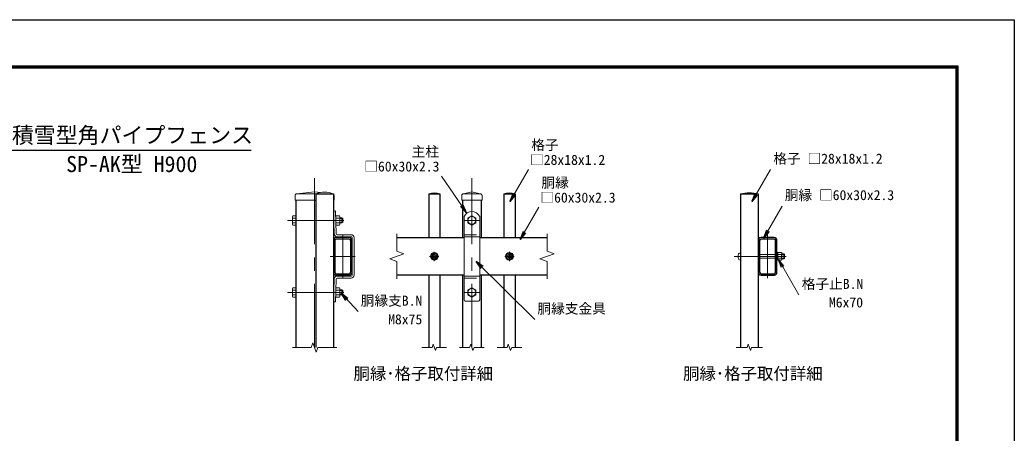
# Model space of a CAD drawing. Units: millimetres, scale not verified. Extents: x -4200 to 4200, y -2970 to 2970.
# Drawn here: x -564 to 4200, y 988 to 2970 of the extents above; entities that cross this region are included whole.
import ezdxf
from ezdxf.enums import TextEntityAlignment as Align

# ---------------------------------------------------------------- set-up
doc = ezdxf.new("R2010")
doc.units = ezdxf.units.MM
doc.header["$LTSCALE"] = 10
doc.linetypes.add('DASHED', pattern=[7.5, 6, -1.5])
doc.linetypes.add('USER1', pattern=[50.8, 31.75, -6.35, 6.35, -6.35])
for name, color, linetype, lineweight in [('0-0_D-TTL', 2, 'Continuous', 25), ('0-1_D-TTL-TXT', 7, 'Continuous', 25), ('0-2_D-BMK', 2, 'USER1', 13), ('0-3_D-STR3', 3, 'Continuous', 13), ('0-4_D-STR-DIM', 7, 'Continuous', 13), ('0-5_0', 7, 'Continuous', 25), ('0-9_D-STR1', 1, 'Continuous', 25), ('0-B_D-STR-TXT', 7, 'Continuous', 13)]:
    doc.layers.add(name, color=color, linetype=linetype, lineweight=lineweight)
doc.styles.add('ＭＳ ゴシック', font='')
doc.styles.get('ＭＳ ゴシック').set_extended_font_data('MS Gothic')

# ---------------------------------------------------------------- blocks, each defined once
blk = doc.blocks.new('_Open')
at = {"layer": '0-5_0'}
blk.add_line((-10, 1.667), (0, 0), dxfattribs=at)
blk.add_lwpolyline([(-10, -1.667), (0, 0), (-10, 0)], dxfattribs=at)

msp = doc.modelspace()

# ---------------------------------------------------------------- linework, layer by layer
at = {"layer": '0-0_D-TTL'}
for points in [[(-4199.77, 2969.65), (4200.23, 2969.65), (4200.23, -2970.35), (-4199.77, -2970.35)], [(-3929.77, 2749.65), (3930.23, 2749.65), (3930.23, -2750.35), (-3929.77, -2750.35)], [(-3927.27, 2747.15), (3927.73, 2747.15), (3927.73, -2747.85), (-3927.27, -2747.85)], [(-3924.77, 2744.65), (3925.23, 2744.65), (3925.23, -2745.35), (-3924.77, -2745.35)], [(-3922.27, 2742.15), (3922.73, 2742.15), (3922.73, -2742.85), (-3922.27, -2742.85)], [(-3919.77, 2739.65), (3920.23, 2739.65), (3920.23, -2740.35), (-3919.77, -2740.35)]]:
    msp.add_lwpolyline(points, close=True, dxfattribs=at)
at = {"layer": '0-2_D-BMK'}
for p, q in [((848.31, 2211.37), (848.31, 1399.56)), ((1602.02, 2211.37), (1602.02, 1399.56)), ((718.11, 2008.16), (988.11, 2008.16)), ((1638.02, 2008.16), (1566.02, 2008.16)), ((1572.02, 2008.16), (1632.02, 2008.16)), ((983.31, 1940.66), (983.31, 1730.66)), ((3018.73, 1940.66), (3018.73, 1730.66)), ((1422.02, 1858.16), (1422.02, 1813.16)), ((1782.02, 1858.16), (1782.02, 1813.16)), ((923.31, 1835.66), (1043.31, 1835.66)), ((1444.52, 1835.66), (1399.52, 1835.66)), ((1804.52, 1835.66), (1759.52, 1835.66)), ((2859.43, 1835.66), (3108.29, 1835.66)), ((718.11, 1663.16), (988.11, 1663.16)), ((1638.02, 1663.16), (1566.02, 1663.16)), ((1570.25, 1663.16), (1631.13, 1663.16))]:
    msp.add_line(p, q, dxfattribs=at)
at = {"layer": '0-3_D-STR3'}
for p, q in [((848.31, 2144.66), (763.56, 2135.66)), ((848.31, 2144.66), (876.39, 2141.68)), ((1602.02, 2144.66), (1562.27, 2135.66)), ((1602.02, 2144.66), (1641.77, 2135.66)), ((754.56, 2126.66), (754.56, 2105.66)), ((754.56, 2105.66), (854.31, 2105.66)), ((763.56, 2135.66), (933.06, 2135.66)), ((938.31, 2105.66), (942.06, 2105.66)), ((942.06, 2126.66), (942.06, 2105.66)), ((1553.27, 2126.66), (1553.27, 2105.66)), ((1553.27, 2105.66), (1650.77, 2105.66)), ((1562.27, 2135.66), (1641.77, 2135.66)), ((1650.77, 2126.66), (1650.77, 2105.66)), ((947.91, 2053.41), (938.31, 2053.09)), ((938.31, 2053.09), (941.86, 1944.09)), ((947.91, 2053.41), (951.46, 1944.4)), ((742.41, 2027.06), (744.5, 2030.68)), ((742.41, 2027.06), (742.41, 1989.26)), ((758.31, 2030.68), (744.5, 2030.68)), ((758.31, 2019.42), (744.5, 2019.42)), ((758.31, 2030.68), (758.31, 1985.64)), ((950.11, 2030.68), (967.44, 2030.68)), ((950.11, 1985.64), (950.11, 2030.68)), ((950.11, 2019.42), (967.44, 2019.42)), ((967.44, 2030.68), (969.61, 2026.91)), ((969.61, 1989.41), (969.61, 2026.91)), ((969.61, 2020.16), (979.71, 2020.16)), ((969.61, 2017.91), (981.96, 2017.91)), ((979.71, 2020.16), (983.31, 2016.56)), ((979.71, 2020.16), (979.71, 1996.16)), ((983.31, 2016.56), (983.31, 1999.76)), ((1564.52, 2027.07), (1564.52, 1627.16)), ((1639.52, 2027.07), (1639.52, 1627.16)), ((742.41, 1989.26), (744.5, 1985.64)), ((758.31, 1996.9), (744.5, 1996.9)), ((758.31, 1985.64), (744.5, 1985.64)), ((950.11, 1996.9), (967.44, 1996.9)), ((950.11, 1985.64), (967.44, 1985.64)), ((967.44, 1985.64), (969.61, 1989.41)), ((969.61, 1998.41), (981.96, 1998.41)), ((969.61, 1996.16), (979.71, 1996.16)), ((979.71, 1996.16), (983.31, 1999.76)), ((1023.51, 1939.76), (956.22, 1939.76)), ((1023.51, 1930.16), (956.26, 1930.16)), ((1028.31, 1925.36), (1028.31, 1745.96)), ((1037.91, 1925.36), (1037.91, 1745.96)), ((1564.52, 1930.16), (1639.52, 1930.16)), ((1422.02, 1852.98), (1407.02, 1844.32)), ((1407.02, 1844.32), (1407.02, 1827)), ((1437.02, 1844.32), (1422.02, 1852.98)), ((1437.02, 1827), (1437.02, 1844.32)), ((1782.02, 1852.98), (1767.02, 1844.32)), ((1767.02, 1844.32), (1767.02, 1827)), ((1797.02, 1844.32), (1782.02, 1852.98)), ((1797.02, 1827), (1797.02, 1844.32)), ((2885.15, 1851.41), (2889.73, 1851.41)), ((2885.15, 1819.91), (2889.73, 1819.91)), ((2889.73, 1851.41), (2889.73, 1819.91)), ((2980.63, 1844.66), (3056.83, 1844.66)), ((2980.63, 1826.66), (3056.83, 1826.66)), ((3068.53, 1853.66), (3068.53, 1817.66)), ((3068.53, 1853.66), (3084.99, 1853.66)), ((3068.53, 1844.66), (3084.99, 1844.66)), ((3068.53, 1826.66), (3084.99, 1826.66)), ((3068.53, 1817.66), (3084.99, 1817.66)), ((3085.55, 1852.82), (3086.53, 1851.12)), ((3085.55, 1818.5), (3086.53, 1820.2)), ((3086.53, 1851.12), (3086.53, 1820.2)), ((3086.53, 1847.66), (3096.13, 1847.66)), ((3086.53, 1845.41), (3098.38, 1845.41)), ((3086.53, 1825.91), (3098.38, 1825.91)), ((3086.53, 1823.66), (3096.13, 1823.66)), ((3096.13, 1847.66), (3099.73, 1844.06)), ((3096.13, 1847.66), (3096.13, 1823.66)), ((3096.13, 1823.66), (3099.73, 1827.26)), ((3099.73, 1844.06), (3099.73, 1827.26)), ((938.31, 1618.23), (941.86, 1727.23)), ((947.91, 1617.91), (951.46, 1726.92)), ((1023.51, 1741.16), (956.22, 1741.16)), ((1023.51, 1731.56), (956.22, 1731.56)), ((1564.52, 1741.16), (1639.52, 1741.16)), ((742.41, 1682.06), (744.5, 1685.68)), ((742.41, 1644.26), (742.41, 1682.06)), ((758.31, 1685.68), (744.5, 1685.68)), ((758.31, 1674.42), (744.5, 1674.42)), ((758.31, 1640.64), (758.31, 1685.68)), ((950.11, 1685.68), (967.44, 1685.68)), ((950.11, 1685.68), (950.11, 1640.64)), ((950.11, 1674.42), (967.44, 1674.42)), ((967.44, 1685.68), (969.61, 1681.91)), ((969.61, 1681.91), (969.61, 1644.41)), ((969.61, 1675.16), (979.71, 1675.16)), ((969.61, 1672.91), (981.96, 1672.91)), ((979.71, 1675.16), (983.31, 1671.56)), ((979.71, 1651.16), (979.71, 1675.16)), ((983.31, 1654.76), (983.31, 1671.56)), ((742.41, 1644.26), (744.5, 1640.64)), ((758.31, 1651.9), (744.5, 1651.9)), ((758.31, 1640.64), (744.5, 1640.64)), ((950.11, 1651.9), (967.44, 1651.9)), ((950.11, 1640.64), (967.44, 1640.64)), ((967.44, 1640.64), (969.61, 1644.41)), ((969.61, 1653.41), (981.96, 1653.41)), ((969.61, 1651.16), (979.71, 1651.16)), ((979.71, 1651.16), (983.31, 1654.76)), ((1633.52, 1621.16), (1570.52, 1621.16)), ((947.91, 1617.91), (938.31, 1618.23))]:
    msp.add_line(p, q, dxfattribs=at)
at = {"layer": '0-3_D-STR3', "linetype": 'DASHED'}
for p, q in [((1564.52, 1939.76), (1639.52, 1939.76)), ((1564.52, 1731.56), (1639.52, 1731.56))]:
    msp.add_line(p, q, dxfattribs=at)
at = {"layer": '0-3_D-STR3'}
for points in [[(1621.52, 2019.42), (1602.02, 2030.68), (1582.52, 2019.42), (1582.52, 1996.9), (1602.02, 1985.64), (1621.52, 1996.9)], [(3068.53, 1854.41), (3063.73, 1854.41), (3063.73, 1816.91), (3068.53, 1816.91)], [(1621.52, 1674.42), (1602.02, 1685.68), (1582.52, 1674.42), (1582.52, 1651.9), (1602.02, 1640.64), (1621.52, 1651.9)]]:
    msp.add_lwpolyline(points, close=True, dxfattribs=at)
for points in [[(1407.02, 1827), (1422.02, 1818.34), (1437.02, 1827)], [(1767.02, 1827), (1782.02, 1818.34), (1797.02, 1827)]]:
    msp.add_lwpolyline(points, dxfattribs=at)
for centre, radius in [((1602.02, 2008.16), 18.75), ((1422.02, 1835.66), 18.75), ((1422.02, 1835.66), 14.7), ((1422.02, 1835.66), 9), ((1422.02, 1835.66), 7.38), ((1782.02, 1835.66), 18.75), ((1782.02, 1835.66), 14.7), ((1782.02, 1835.66), 9), ((1782.02, 1835.66), 7.38), ((1602.02, 1663.16), 18.75)]:
    msp.add_circle(centre, radius, dxfattribs=at)
for centre, radius, start, end in [((763.56, 2126.66), 9, 90, 180), ((896.31, 2025.1), 118.27, 69.19824, 110.80176), ((933.06, 2126.66), 9, 0, 54.31467), ((1422.02, 2065.02), 75.63, 69.08343, 110.91657), ((1562.27, 2126.66), 9, 90, 180), ((1641.77, 2126.66), 9, 0, 90), ((1782.02, 2065.02), 75.63, 69.08343, 110.91657), ((2931.73, 1954.31), 186.15, 76.9604, 103.0396), ((1602.02, 2008.16), 42, 26.7655, 153.2345), ((752.73, 2025.05), 9.97, 145.61585, 214.38415), ((780.02, 2008.16), 37.26, 162.4121, 197.5879), ((959.21, 2025.05), 9.97, 325.61586, 34.38414), ((931.92, 2008.16), 37.26, 342.4121, 17.5879), ((752.73, 1991.27), 9.97, 145.61585, 214.38415), ((959.21, 1991.27), 9.97, 325.61585, 34.38416), ((956.26, 1944.56), 14.4, 181.86644, 270), ((956.26, 1944.56), 4.8, 181.86644, 270), ((1023.51, 1925.36), 14.4, 0, 90), ((1023.51, 1925.36), 4.8, 0, 90), ((2920.03, 1835.66), 42, 163.92714, 196.07286), ((2885.15, 1845.71), 5.7, 90, 163.92714), ((2885.15, 1825.61), 5.7, 196.07286, 270), ((3079.2, 1849.16), 7.33, 322.12109, 37.87891), ((3079.2, 1822.16), 7.33, 322.12109, 37.87891), ((3059.53, 1835.66), 27, 340.52876, 19.47124), ((956.26, 1726.76), 14.4, 90, 178.13356), ((956.26, 1726.76), 4.8, 90, 178.13356), ((1023.51, 1745.96), 4.8, 270, 0), ((1023.51, 1745.96), 14.4, 270, 0), ((752.73, 1680.05), 9.97, 145.61585, 214.38415), ((780.02, 1663.16), 37.26, 162.4121, 197.5879), ((959.21, 1680.05), 9.97, 325.61584, 34.38415), ((931.92, 1663.16), 37.26, 342.4121, 17.5879), ((752.73, 1646.27), 9.97, 145.61585, 214.38415), ((959.21, 1646.27), 9.97, 325.61586, 34.38414), ((1570.52, 1627.16), 6, 180, 270), ((1633.52, 1627.16), 6, 270, 0)]:
    msp.add_arc(centre, radius, start, end, dxfattribs=at)
at = {"layer": '0-4_D-STR-DIM'}
for p, q in [((1242.02, 1943.66), (1242.02, 1860.29)), ((1962.02, 1943.66), (1962.02, 1860.29)), ((1275.84, 1847.97), (1242.02, 1860.29)), ((1995.84, 1847.97), (1962.02, 1860.29)), ((1208.19, 1823.35), (1275.84, 1847.97)), ((1242.02, 1811.03), (1208.19, 1823.35)), ((1242.02, 1811.03), (1242.02, 1727.66)), ((1928.19, 1823.35), (1995.84, 1847.97)), ((1962.02, 1811.03), (1928.19, 1823.35)), ((1962.02, 1811.03), (1962.02, 1727.66)), ((742.08, 1399.56), (832.08, 1399.56)), ((840.19, 1421.86), (832.08, 1399.56)), ((856.43, 1377.26), (840.19, 1421.86)), ((864.54, 1399.56), (856.43, 1377.26)), ((864.54, 1399.56), (954.54, 1399.56)), ((1362.87, 1399.56), (1411.19, 1399.56)), ((1416.6, 1414.43), (1411.19, 1399.56)), ((1427.43, 1384.7), (1416.6, 1414.43)), ((1432.84, 1399.56), (1427.43, 1384.7)), ((1432.84, 1399.56), (1481.16, 1399.56)), ((1542.87, 1399.56), (1591.19, 1399.56)), ((1596.6, 1414.43), (1591.19, 1399.56)), ((1607.43, 1384.7), (1596.6, 1414.43)), ((1612.84, 1399.56), (1607.43, 1384.7)), ((1612.84, 1399.56), (1661.16, 1399.56)), ((1722.87, 1399.56), (1771.19, 1399.56)), ((1776.6, 1414.43), (1771.19, 1399.56)), ((1787.43, 1384.7), (1776.6, 1414.43)), ((1792.84, 1399.56), (1787.43, 1384.7)), ((1792.84, 1399.56), (1841.16, 1399.56)), ((2868.09, 1399.56), (2920.91, 1399.56)), ((2926.32, 1414.43), (2920.91, 1399.56)), ((2937.14, 1384.7), (2926.32, 1414.43)), ((2942.55, 1399.56), (2937.14, 1384.7)), ((2942.55, 1399.56), (2995.38, 1399.56))]:
    msp.add_line(p, q, dxfattribs=at)
at = {"layer": '0-5_0'}
msp.add_line((-615.73, 2344.97), (544.27, 2344.97), dxfattribs=at)
at = {"layer": '0-9_D-STR1'}
for p, q in [((758.31, 2105.66), (758.31, 1399.56)), ((854.31, 2135.66), (854.31, 1399.56)), ((854.31, 2135.66), (938.31, 2135.66)), ((938.31, 2135.66), (938.31, 1399.56)), ((1395.02, 2135.66), (1395.02, 1925.66)), ((1395.02, 2135.66), (1449.02, 2135.66)), ((1449.02, 2135.66), (1449.02, 1925.66)), ((1557.02, 2105.66), (1557.02, 1925.66)), ((1647.02, 2105.66), (1647.02, 1925.66)), ((1755.02, 2135.66), (1755.02, 1925.66)), ((1755.02, 2135.66), (1809.02, 2135.66)), ((1809.02, 2135.66), (1809.02, 1925.66)), ((2889.73, 2135.66), (2889.73, 1399.56)), ((2889.73, 2135.66), (2973.73, 2135.66)), ((2973.73, 2135.66), (2973.73, 1399.56)), ((938.31, 1911.86), (938.31, 1759.46)), ((945.21, 1911.86), (945.21, 1759.46)), ((1014.51, 1925.66), (952.11, 1925.66)), ((1014.51, 1918.76), (952.11, 1918.76)), ((1021.41, 1759.46), (1021.41, 1911.86)), ((1028.31, 1759.46), (1028.31, 1911.86)), ((1242.02, 1925.66), (1564.52, 1925.66)), ((1639.52, 1925.66), (1962.02, 1925.66)), ((2973.73, 1911.86), (2973.73, 1759.46)), ((2980.63, 1911.86), (2980.63, 1759.46)), ((3049.93, 1925.66), (2987.53, 1925.66)), ((3049.93, 1918.76), (2987.53, 1918.76)), ((3056.83, 1759.46), (3056.83, 1911.86)), ((3063.73, 1759.46), (3063.73, 1911.86)), ((952.11, 1752.56), (1014.51, 1752.56)), ((952.11, 1745.66), (1014.51, 1745.66)), ((1564.52, 1745.66), (1242.02, 1745.66)), ((1395.02, 1745.66), (1395.02, 1399.56)), ((1449.02, 1745.66), (1449.02, 1399.56)), ((1557.02, 1745.66), (1557.02, 1399.56)), ((1962.02, 1745.66), (1639.52, 1745.66)), ((1647.02, 1745.66), (1647.02, 1399.56)), ((1755.02, 1745.66), (1755.02, 1399.56)), ((1809.02, 1745.66), (1809.02, 1399.56)), ((2987.53, 1752.56), (3049.93, 1752.56)), ((2987.53, 1745.66), (3049.93, 1745.66))]:
    msp.add_line(p, q, dxfattribs=at)
for centre, radius, start, end in [((952.11, 1911.86), 13.8, 90, 180), ((952.11, 1911.86), 6.9, 90, 180), ((1014.51, 1911.86), 13.8, 0, 90), ((1014.51, 1911.86), 6.9, 0, 90), ((2987.53, 1911.86), 13.8, 90, 180), ((2987.53, 1911.86), 6.9, 90, 180), ((3049.93, 1911.86), 13.8, 0, 90), ((3049.93, 1911.86), 6.9, 0, 90), ((952.11, 1759.46), 13.8, 180, 270), ((952.11, 1759.46), 6.9, 180, 270), ((1014.51, 1759.46), 6.9, 270, 0), ((1014.51, 1759.46), 13.8, 270, 0), ((2987.53, 1759.46), 13.8, 180, 270), ((2987.53, 1759.46), 6.9, 180, 270), ((3049.93, 1759.46), 6.9, 270, 0), ((3049.93, 1759.46), 13.8, 270, 0)]:
    msp.add_arc(centre, radius, start, end, dxfattribs=at)
at = {"layer": '0-B_D-STR-TXT'}
for p, q in [((1873.3, 2252.3), (1785.31, 2099.89)), ((3032.94, 2252.3), (2944.95, 2099.89)), ((1456.15, 2220.6), (1574.03, 2047.91)), ((1922.87, 2071.59), (1834.87, 1919.18)), ((3089.09, 2077.22), (3001.1, 1924.81)), ((3169.2, 1651.76), (3072.81, 1818.72)), ((1903.64, 1532.94), (1623.91, 1809.52)), ((1057.14, 1570.95), (976.81, 1657.34))]:
    msp.add_line(p, q, dxfattribs=at)

# ---------------------------------------------------------------- block references
at = {"layer": '0-B_D-STR-TXT', "xscale": 4, "yscale": 4}
for p, rotation in [((1784.31, 2098.16), 240), ((2943.95, 2098.16), 240), ((1575.16, 2046.26), 304.32042), ((1833.87, 1917.45), 240), ((3000.1, 1923.08), 240), ((1622.49, 1810.92), 135.32451), ((3071.81, 1820.45), 120), ((975.45, 1658.81), 132.92029)]:
    msp.add_blockref('_Open', p, dxfattribs=dict(at, rotation=rotation))

# ---------------------------------------------------------------- texts
at = {"layer": '0-1_D-TTL-TXT', "style": 'ＭＳ ゴシック'}
for s, height, p in [('積雪型角パイプフェンス', 76.98, (-601.93, 2355.5)), ('SP-AK型 H900', 76.98, (-342.03, 2216.72)), ('胴縁･格子取付詳細', 57.7, (1034.83, 1227.76)), ('胴縁･格子取付詳細', 57.7, (2613.86, 1227.76))]:
    msp.add_text(s, height=height, dxfattribs=at).set_placement(p, align=Align.BOTTOM_LEFT)
at = {"layer": '0-B_D-STR-TXT', "style": 'ＭＳ ゴシック'}
for s, p in [('格子', (1886.75, 2331.85)), ('主柱', (1313.75, 2299.96)), ('格子 □28x18x1.2', (3046.39, 2266.03)), ('□60x30x2.3', (1086.5, 2228.34)), ('□28x18x1.2', (1880.95, 2260.05)), ('胴縁', (1935.32, 2151.13)), ('□60x30x2.3', (1930.52, 2079.34)), ('胴縁 □60x30x2.3', (3101.54, 2091.19)), ('格子止B.N', (3182.65, 1665.48)), ('胴縁支B.N', (1069.59, 1584.93)), ('M6x70', (3312.89, 1576.51)), ('胴縁支金具', (1916.09, 1547.16)), ('M8x75', (1200.83, 1495.7))]:
    msp.add_text(s, height=48.09, dxfattribs=at).set_placement(p, align=Align.BOTTOM_LEFT)

doc.saveas('drawing.dxf')
